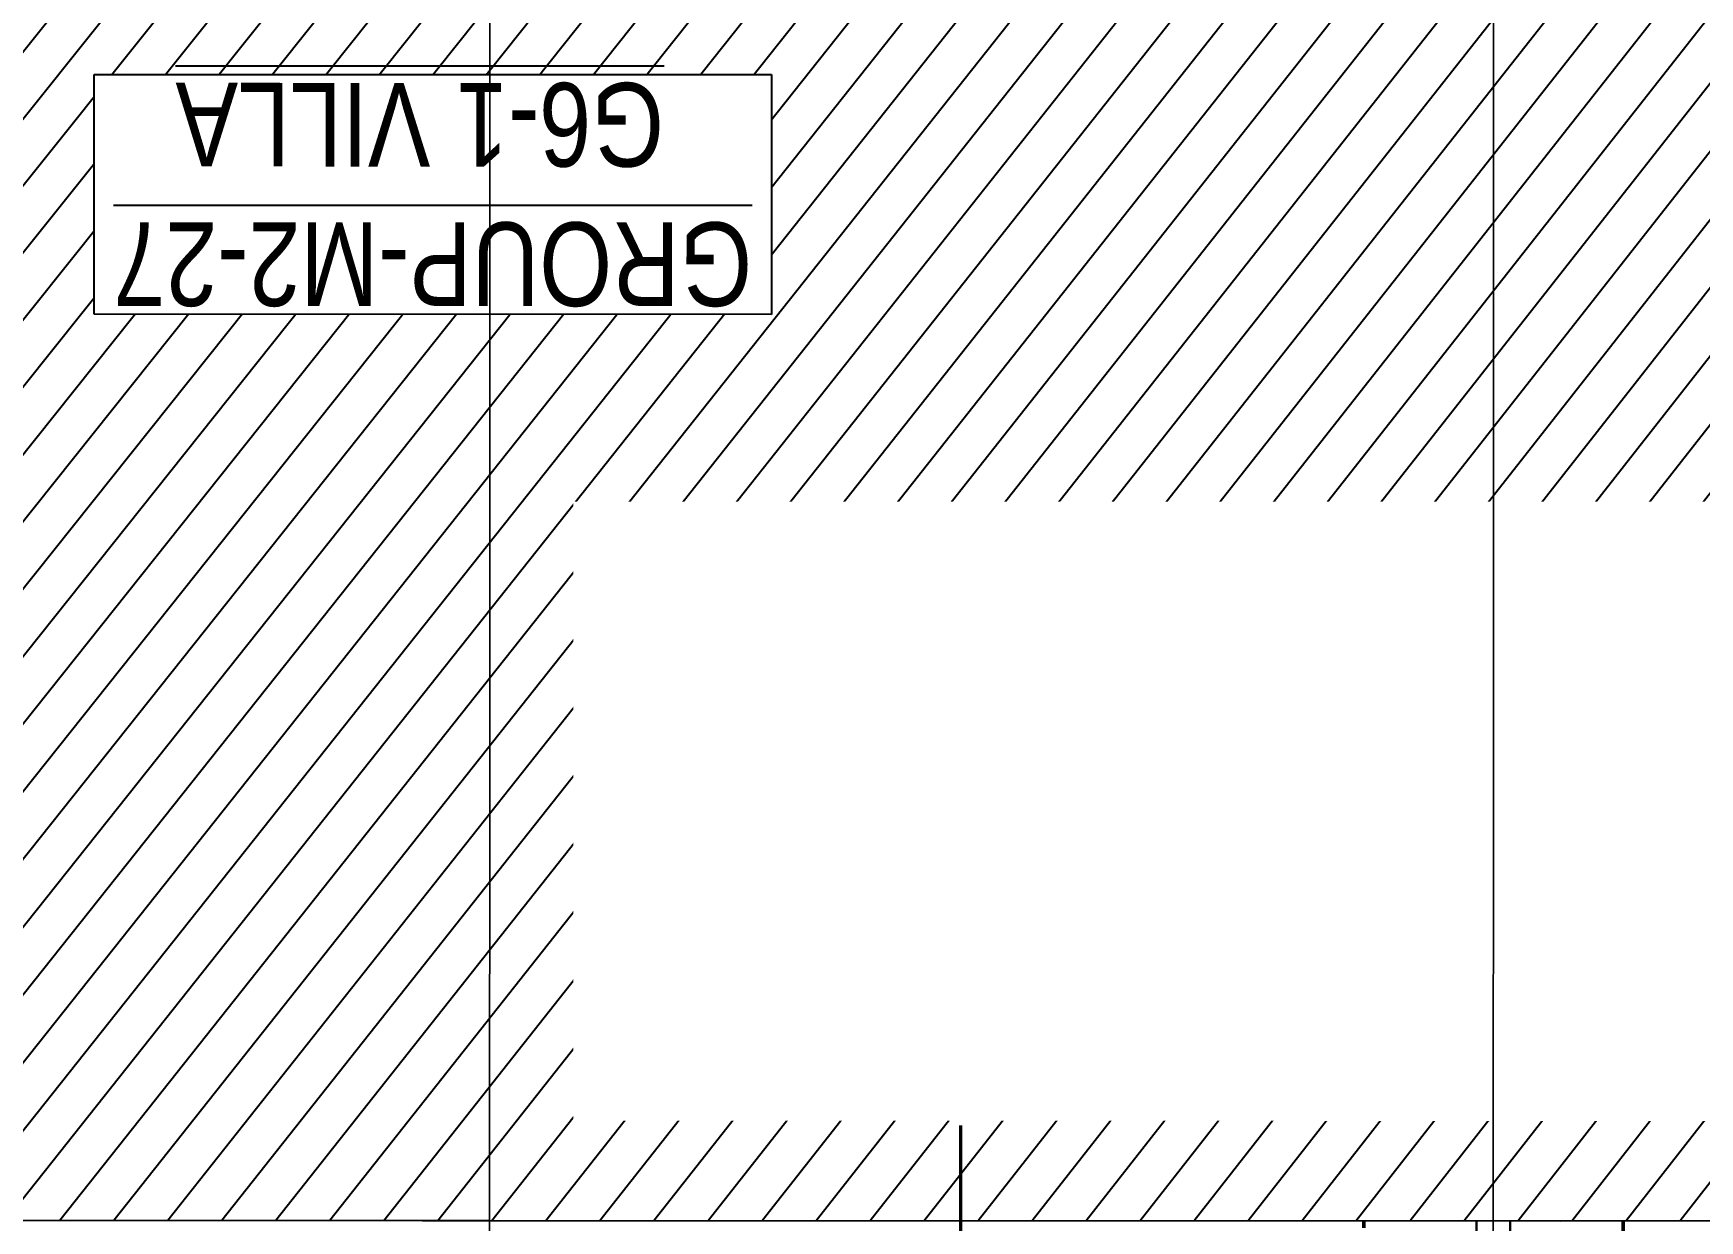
# Model space of a CAD drawing. Header units: centimetres. Extents: x -6122352 to 7132207, y -1694241 to 1947892.
# Drawn here: x 23496 to 33456, y -103927 to -96831 of the extents above; entities that cross this region are included whole.
import ezdxf
from ezdxf.xclip import XClip

# ---------------------------------------------------------------- set-up
doc = ezdxf.new("R2010")
doc.units = ezdxf.units.CM
doc.header["$MEASUREMENT"] = 0
doc.header["$XCLIPFRAME"] = 2
for name, pattern in [('DASHED2', [0.375, 0.25, -0.125]), ('XR-AR-MID-SETTING OUT FOR MASTER$0$23585-XR-AR-MID-GROUND FLOOR$0$23261-XR-AR-SI-GF$0$HIDDEN', [0.375, 0.25, -0.125]), ('XR-AR-MID-SETTING OUT FOR MASTER$0$23585-XR-AR-MID-GROUND FLOOR$0$945-4P-1-101-GROUND FLOOR PLAN$0$XR-MIDDLE-GROUND FLOOR PLAN$0$HIDDEN', [9.525, 6.35, -3.175])]:
    doc.linetypes.add(name, pattern=pattern)
for name, color, linetype in [('00-MI-DIM', 7, 'Continuous'), ('@MI-REF LAYER', 7, 'Continuous'), ('B_TH_4', 7, 'Continuous'), ('XR-AR-MID-SETTING OUT FOR MASTER$0$23585-XR-AR-MID-GROUND FLOOR$0$A-Flor-Hral', 3, 'Continuous'), ('XR-AR-MID-SETTING OUT FOR MASTER$0$23585-XR-AR-MID-GROUND FLOOR$0$A-Flor-Strs', 1, 'Continuous'), ('XR-AR-MID-SETTING OUT FOR MASTER$0$23585-XR-AR-MID-GROUND FLOOR$0$G-SHAD-20', 251, 'Continuous'), ('XR-AR-MID-SETTING OUT FOR MASTER$0$23585-XR-AR-MID-GROUND FLOOR$0$GS-HATCH-FLOOR TILE', 251, 'Continuous')]:
    doc.layers.add(name, color=color, linetype=linetype)
for name, color, linetype, lineweight in [('23585-XR-AR-DAMAC PLOT LIMITS$0$1-Mid units', 41, 'Continuous', 5), ('@ Foundations', 4, 'DASHED2', 50), ('A-ANNO-TEXT', 3, 'Continuous', 25), ('XR-AR-MID-SETTING OUT FOR MASTER$0$23585-XR-AR-MID-GROUND FLOOR$0$$A-GLAZ-WNDO', 232, 'Continuous', 9), ('XR-AR-MID-SETTING OUT FOR MASTER$0$23585-XR-AR-MID-GROUND FLOOR$0$$A-WALL', 1, 'Continuous', 5), ('XR-AR-MID-SETTING OUT FOR MASTER$0$23585-XR-AR-MID-GROUND FLOOR$0$A-EQUP-KITN-PLAN', 202, 'Continuous', 9), ('XR-AR-MID-SETTING OUT FOR MASTER$0$23585-XR-AR-MID-GROUND FLOOR$0$A-FLOR-OVHD', 9, 'XR-AR-MID-SETTING OUT FOR MASTER$0$23585-XR-AR-MID-GROUND FLOOR$0$23261-XR-AR-SI-GF$0$HIDDEN', 15), ('XR-AR-MID-SETTING OUT FOR MASTER$0$23585-XR-AR-MID-GROUND FLOOR$0$A-GLAZ-SILL', 8, 'Continuous', 5), ('XR-AR-MID-SETTING OUT FOR MASTER$0$23585-XR-AR-MID-GROUND FLOOR$0$A-GLAZ-WNDO', 232, 'Continuous', 9), ('XR-AR-MID-SETTING OUT FOR MASTER$0$23585-XR-AR-MID-GROUND FLOOR$0$A-WALL', 7, 'Continuous', 30), ('XR-AR-MID-SETTING OUT FOR MASTER$0$23585-XR-AR-MID-GROUND FLOOR$0$S-COLS', 51, 'Continuous', 40)]:
    doc.layers.add(name, color=color, linetype=linetype, lineweight=lineweight)
doc.styles.add('Xref group 33-41$0$1710 X BOUNDARY WALL OPTION 1$0$Ariel', font='arial.ttf', dxfattribs={"width": 0.8})

# ---------------------------------------------------------------- blocks, each defined once
blk = doc.blocks.new('23585-XR-AR-DAMAC PLOT LIMITS')
at = {"layer": '23585-XR-AR-DAMAC PLOT LIMITS$0$1-Mid units', "color": 251, "true_color": 0x636466}
for points in [[(496493.4411, 2768847.3577), (496475.7459, 2768863.5715), (496479.7993, 2768867.9951), (496497.4945, 2768851.7815), (496493.6437, 2768847.5789)], [(496489.3877, 2768842.9339), (496471.6925, 2768859.1475), (496475.7459, 2768863.5715), (496493.4411, 2768847.3577)], [(496489.3877, 2768842.9339), (496487.4607, 2768840.8311), (496485.3329, 2768838.5089), (496467.6391, 2768854.7239), (496471.6925, 2768859.1475)]]:
    blk.add_lwpolyline(points, close=True, dxfattribs=at)
blk = doc.blocks.new('A$Cf093b529')
at = {"layer": 'A-ANNO-TEXT'}
blk.add_blockref('23585-XR-AR-DAMAC PLOT LIMITS', (-495391.9901, -2768603.4419), dxfattribs=at)
blk = doc.blocks.new('XR-AR-MID-SETTING OUT FOR MASTER$0$23585-XR-AR-MID-GROUND FLOOR$0$945-4P-1-101-GROUND FLOOR PLAN$0$XR-MIDDLE-GROUND FLOOR PLAN$0$A$C446944C1')
at = {"layer": 'XR-AR-MID-SETTING OUT FOR MASTER$0$23585-XR-AR-MID-GROUND FLOOR$0$A-GLAZ-SILL', "color": 252}
blk.add_line((0, 0), (5.2, 0), dxfattribs=at)
for points in [[(2.2081, -0.0228), (2.2081, -0.1242), (2.0938, -0.0735), (2.2081, -0.0228)], [(2.9919, -0.0228), (2.9919, -0.1242), (3.1062, -0.0735), (2.9919, -0.0228)]]:
    blk.add_lwpolyline(points, dxfattribs=at)
at = {"layer": 'XR-AR-MID-SETTING OUT FOR MASTER$0$23585-XR-AR-MID-GROUND FLOOR$0$A-GLAZ-WNDO', "color": 252}
for p, q in [((5.2, 0.25), (0, 0.25)), ((0, 0.25), (0, 0)), ((0.05, 0.1), (0.05, 0.25)), ((1.285, 0.25), (1.285, 0.1)), ((1.335, 0.1), (1.335, 0.25)), ((3.865, 0.1), (3.865, 0.25)), ((3.915, 0.25), (3.915, 0.1)), ((5.15, 0.1), (5.15, 0.25)), ((5.2, 0.25), (5.2, 0)), ((0, 0.1), (2.6, 0.1)), ((5.2, 0.1), (2.6, 0.1))]:
    blk.add_line(p, q, dxfattribs=at)
for points in [[(1.285, 0.2), (0.05, 0.2)], [(3.915, 0.2), (5.15, 0.2)]]:
    blk.add_lwpolyline(points, dxfattribs=at)
for points in [[(1.225, 0.04), (1.305, 0.04), (1.305, 0.09), (1.225, 0.09)], [(2.52, 0.04), (1.305, 0.04), (1.305, 0.09), (2.52, 0.09)], [(2.6, 0.04), (2.52, 0.04), (2.52, 0.09), (2.6, 0.09)], [(2.6, 0.04), (2.68, 0.04), (2.68, 0.09), (2.6, 0.09)], [(2.68, 0.04), (3.895, 0.04), (3.895, 0.09), (2.68, 0.09)], [(3.975, 0.04), (3.895, 0.04), (3.895, 0.09), (3.975, 0.09)]]:
    blk.add_lwpolyline(points, close=True, dxfattribs=at)
blk = doc.blocks.new('XR-AR-MID-SETTING OUT FOR MASTER$0$23585-XR-AR-MID-GROUND FLOOR$0$945-4P-1-101-GROUND FLOOR PLAN$0$XR-MIDDLE-GROUND FLOOR PLAN$0$BREAK LINE1')
blk.add_lwpolyline([(648.2, -6.2, 0, 0, 0), (100.8, -6.2, 16.7, 16.7, 0), (38.3, -177.9, 16.7, 16.7, 0), (-86.7, 165.6, 16.7, 16.7, 0), (-149.2, -6.2, 0, 0, 0), (-912.1, -6.2, 0, 0, 0)], format="xyseb")
blk = doc.blocks.new('XR-AR-MID-SETTING OUT FOR MASTER$0$23585-XR-AR-MID-GROUND FLOOR$0$945-4P-1-101-GROUND FLOOR PLAN$0$XR-MIDDLE-GROUND FLOOR PLAN$0$WRFWF')
at = {"layer": 'XR-AR-MID-SETTING OUT FOR MASTER$0$23585-XR-AR-MID-GROUND FLOOR$0$A-FLOR-OVHD', "linetype": 'XR-AR-MID-SETTING OUT FOR MASTER$0$23585-XR-AR-MID-GROUND FLOOR$0$945-4P-1-101-GROUND FLOOR PLAN$0$XR-MIDDLE-GROUND FLOOR PLAN$0$HIDDEN', "ltscale": 0.1}
for p, q in [((9250, 14090), (9250, 9909.4)), ((10350, 14089.4), (9250, 14089.4)), ((10350, 13809.4), (9250, 13809.4)), ((10350, 13529.4), (9250, 13529.4)), ((10350, 13249.4), (9250, 13249.4)), ((10350, 12969.4), (9250, 12969.4)), ((10350, 12689.4), (9250, 12689.4)), ((10350, 12409.4), (9250, 12409.4)), ((10350, 12129.4), (9250, 12129.4)), ((10350, 11849.4), (9250, 11849.4)), ((10350, 11569.4), (9250, 11569.4)), ((10350, 11289.4), (9250, 11289.4)), ((10350, 11009.4), (9250, 11009.4)), ((10350, 11009.4), (10350, 9909.4)), ((10350, 9909.4), (9250, 9909.4))]:
    blk.add_line(p, q, dxfattribs=at)
blk.add_lwpolyline([(10350, 14370), (10350, 11009.4)], dxfattribs=at)
blk = doc.blocks.new('XR-AR-MID-SETTING OUT FOR MASTER$0$23585-XR-AR-MID-GROUND FLOOR$0$945-4P-1-101-GROUND FLOOR PLAN$0$XR-MIDDLE-GROUND FLOOR PLAN$0$ASDASDASD')
blk.add_wipeout([(-42428.5, 24502.3), (-42278.5, 24502.3), (-42278.5, 24052.3), (-42428.5, 24052.3)])
blk.add_hatch(color=256).paths.add_polyline_path([(-42428.5, 24502.3), (-42278.5, 24502.3), (-42428.5, 24052.3)])
for p, q in [((-42278.5, 24502.3), (-42428.5, 24502.3)), ((-42428.5, 24502.3), (-42428.5, 24052.3)), ((-42428.5, 24052.3), (-42278.5, 24502.3)), ((-42278.5, 24052.3), (-42278.5, 24502.3)), ((-42428.5, 24052.3), (-42278.5, 24052.3))]:
    blk.add_line(p, q)
blk = doc.blocks.new('XR-AR-MID-SETTING OUT FOR MASTER$0$23585-XR-AR-MID-GROUND FLOOR$0$A$C08698786')
at = {"layer": 'XR-AR-MID-SETTING OUT FOR MASTER$0$23585-XR-AR-MID-GROUND FLOOR$0$S-COLS', "color": 252, "lineweight": 30}
for points in [[(5900, 19472.7), (5900, 18772.7), (6100, 18772.7), (6100, 19472.7)], [(-100.1, 18727.6), (-100.1, 17727.6), (99.9, 17727.6), (99.9, 18727.6)], [(-100.1, 16144.6), (-100.1, 14944.6), (99.9, 14944.6), (99.9, 16144.6)], [(5900, 15688), (5900, 14688), (6100, 14688), (6100, 15688)]]:
    blk.add_lwpolyline(points, close=True, dxfattribs=at)
blk = doc.blocks.new('XR-AR-MID-SETTING OUT FOR MASTER')
blk.add_lwpolyline([(5900, 19472.7), (5900, 19702.7), (6100, 19702.7), (6100, 19472.8)])
at = {"layer": 'XR-AR-MID-SETTING OUT FOR MASTER$0$23585-XR-AR-MID-GROUND FLOOR$0$A-EQUP-KITN-PLAN', "color": 8}
for p, q in [((3900.1, 15202.7), (5500.1, 15202.7)), ((3900.1, 14952.7), (3900.1, 15202.7)), ((5500.1, 14952.7), (5500.1, 15202.7)), ((3500, 14252.7), (5300, 14252.7)), ((5300, 12102.7), (5300, 14252.7))]:
    blk.add_line(p, q, dxfattribs=at)
at = {"layer": 'XR-AR-MID-SETTING OUT FOR MASTER$0$23585-XR-AR-MID-GROUND FLOOR$0$A-Flor-Hral', "color": 8}
blk.add_lwpolyline([(100, 14902.7), (2090, 14902.7), (2090, 14852.7), (100, 14852.7)], dxfattribs=at)
at = {"layer": 'XR-AR-MID-SETTING OUT FOR MASTER$0$23585-XR-AR-MID-GROUND FLOOR$0$A-FLOR-OVHD', "color": 8, "linetype": 'XR-AR-MID-SETTING OUT FOR MASTER$0$23585-XR-AR-MID-GROUND FLOOR$0$23261-XR-AR-SI-GF$0$HIDDEN', "ltscale": 5}
for p, q in [((5500, 14952.7), (3900, 14952.7)), ((3900.1, 14852.7), (5500.1, 14852.7)), ((5579.9, 12102.7), (5579.9, 14852.7)), ((3400, 14152.7), (3400, 12202.7)), ((3500.1, 12202.7), (3500.1, 14152.7))]:
    blk.add_line(p, q, dxfattribs=at)
at = {"layer": 'XR-AR-MID-SETTING OUT FOR MASTER$0$23585-XR-AR-MID-GROUND FLOOR$0$A-Flor-Strs', "color": 8}
for p, q in [((2040, 14952.7), (100, 14952.7)), ((1200, 14952.7), (1200, 14902.7)), ((1480, 14952.7), (1480, 14902.7)), ((1760, 14952.7), (1760, 14902.7)), ((2040, 14952.7), (2040, 14902.7)), ((1200, 14852.7), (1200, 13952.7)), ((1480, 14852.7), (1480, 13952.7)), ((1760, 14852.7), (1760, 13952.7)), ((2040, 14852.7), (2040, 13952.7)), ((1100, 13852.7), (100, 13852.7)), ((1200, 13852.7), (1200, 13573.2)), ((1480, 13902.7), (1480, 13852.7)), ((1760, 13902.7), (1760, 13852.7)), ((2040, 13902.7), (2040, 13852.7)), ((1100, 13572.7), (100, 13572.7)), ((1200, 13572.7), (1150, 13572.7))]:
    blk.add_line(p, q, dxfattribs=at)
blk.add_lwpolyline([(1200, 13902.7), (1200, 13852.7), (1150, 13852.7)], dxfattribs=at)
at = {"layer": 'XR-AR-MID-SETTING OUT FOR MASTER$0$23585-XR-AR-MID-GROUND FLOOR$0$A-Flor-Strs', "color": 8, "const_width": 15}
blk.add_lwpolyline([(455.2, 13685.2), (650, 13572.7), (844.9, 13685.2)], dxfattribs=at)
at = {"layer": 'XR-AR-MID-SETTING OUT FOR MASTER$0$23585-XR-AR-MID-GROUND FLOOR$0$A-Flor-Strs', "color": 8}
blk.add_circle((2040, 14402.7), 45, dxfattribs=at)
at = {"layer": 'XR-AR-MID-SETTING OUT FOR MASTER$0$23585-XR-AR-MID-GROUND FLOOR$0$A-WALL', "color": 8}
for points in [[(100, 19472.7), (400, 19472.7), (400, 19222.7), (100, 19222.7)], [(5900, 19472.7), (6100, 19472.7), (6100, 5500.2), (5900, 5500.2), (5900, 14852.7), (5500.1, 14852.7), (5500.1, 14952.7), (5900, 14952.7)], [(5600, 19472.7), (5900, 19472.7), (5900, 19222.7), (5600, 19222.7)], [(3900, 14852.7), (3900, 14952.7), (3400, 14952.7), (3400, 14152.7), (3500, 14152.7), (3500, 14852.7)], [(1950, 13202.6), (2000, 13202.6), (2000, 13652.6), (1950, 13652.6)]]:
    blk.add_lwpolyline(points, close=True, dxfattribs=at)
blk.add_lwpolyline([(3500, 14852.7), (3400, 14852.7)], dxfattribs=at)
at = {"layer": 'XR-AR-MID-SETTING OUT FOR MASTER$0$23585-XR-AR-MID-GROUND FLOOR$0$$A-GLAZ-WNDO', "color": 8, "xscale": -1000, "yscale": 1000, "zscale": 1000}
blk.add_blockref('XR-AR-MID-SETTING OUT FOR MASTER$0$23585-XR-AR-MID-GROUND FLOOR$0$945-4P-1-101-GROUND FLOOR PLAN$0$XR-MIDDLE-GROUND FLOOR PLAN$0$A$C446944C1', (5600, 19222.7), dxfattribs=at)
at = {"layer": 'XR-AR-MID-SETTING OUT FOR MASTER$0$23585-XR-AR-MID-GROUND FLOOR$0$$A-WALL', "color": 8}
blk.add_blockref('XR-AR-MID-SETTING OUT FOR MASTER$0$23585-XR-AR-MID-GROUND FLOOR$0$945-4P-1-101-GROUND FLOOR PLAN$0$XR-MIDDLE-GROUND FLOOR PLAN$0$WRFWF', (-9150, -796.8), dxfattribs=at)
at = {"layer": 'XR-AR-MID-SETTING OUT FOR MASTER$0$23585-XR-AR-MID-GROUND FLOOR$0$A-FLOR-OVHD', "color": 8, "linetype": 'XR-AR-MID-SETTING OUT FOR MASTER$0$23585-XR-AR-MID-GROUND FLOOR$0$23261-XR-AR-SI-GF$0$HIDDEN', "ltscale": 5, "xscale": -0.9999999999999997, "rotation": 194.2810957359752}
blk.add_blockref('XR-AR-MID-SETTING OUT FOR MASTER$0$23585-XR-AR-MID-GROUND FLOOR$0$945-4P-1-101-GROUND FLOOR PLAN$0$XR-MIDDLE-GROUND FLOOR PLAN$0$BREAK LINE1', (675, 13433.2), dxfattribs=at)
at = {"layer": 'XR-AR-MID-SETTING OUT FOR MASTER$0$23585-XR-AR-MID-GROUND FLOOR$0$G-SHAD-20', "color": 8}
blk.add_blockref('XR-AR-MID-SETTING OUT FOR MASTER$0$23585-XR-AR-MID-GROUND FLOOR$0$945-4P-1-101-GROUND FLOOR PLAN$0$XR-MIDDLE-GROUND FLOOR PLAN$0$ASDASDASD', (44478.5, -10849.7), dxfattribs=at)
at = {"layer": 'XR-AR-MID-SETTING OUT FOR MASTER$0$23585-XR-AR-MID-GROUND FLOOR$0$A-Flor-Hral', "color": 8}
blk.add_lwpolyline([(1150, 13560.5), (1150, 13902.7), (2090, 13902.7), (2090, 13952.7), (1100, 13952.7), (1100, 13547.8)], dxfattribs=at)
at = {"layer": 'XR-AR-MID-SETTING OUT FOR MASTER$0$23585-XR-AR-MID-GROUND FLOOR$0$A-Flor-Strs', "color": 8}
blk.add_lwpolyline([(650, 13572.7), (650, 14402.7), (2040, 14402.7)], dxfattribs=at)
at = {"layer": 'XR-AR-MID-SETTING OUT FOR MASTER$0$23585-XR-AR-MID-GROUND FLOOR$0$A-WALL', "color": 8}
for points in [[(100, 19472.7), (-100, 19472.7), (-100, 5500), (100, 5500), (100, 8850.1), (1100, 8850.1), (1100, 8950.1), (100, 8950.1), (100, 10950), (2100, 10950), (2100, 9950.1), (2200, 9950.1), (2200.1, 11150), (2100.1, 11150), (2100, 11050), (100, 11050)], [(2200, 13652.6), (2200, 13652.6), (2200, 13852.6), (1200, 13852.7), (1200, 13752.7), (1850, 13752.6), (1850, 13102.6), (2100.1, 13102.6), (2100.1, 12652.6), (1950, 12652.6), (1950, 12552.4), (2100.1, 12552.4), (2100, 12050), (2200, 12050), (2200, 13202.6), (2050, 13202.6), (2050, 13652.6), (2200, 13652.6)]]:
    blk.add_lwpolyline(points, close=True, dxfattribs=at)
at = {"layer": 'XR-AR-MID-SETTING OUT FOR MASTER$0$23585-XR-AR-MID-GROUND FLOOR$0$GS-HATCH-FLOOR TILE', "color": 8}
blk.add_blockref('XR-AR-MID-SETTING OUT FOR MASTER$0$23585-XR-AR-MID-GROUND FLOOR$0$A$C08698786', (0, 0), dxfattribs=at)
blk = doc.blocks.new('MID UNIT')
at = {"xscale": 0.001, "yscale": 0.001, "zscale": 0.001}
blk.add_blockref('XR-AR-MID-SETTING OUT FOR MASTER', (0, 0), dxfattribs=at)
blk = doc.blocks.new('TH_4')
blk.add_blockref('MID UNIT', (495802.3054, 2769130.5141))
at = {"xscale": -1}
blk.add_blockref('MID UNIT', (495814.3054, 2769130.5141), dxfattribs=at)
blk.add_blockref('MID UNIT', (495814.3054, 2769130.5141))
blk = doc.blocks.new('A$C780da55d')
at = {"layer": 'B_TH_4', "xscale": 1.000039159572381, "yscale": 1.000039159572381, "zscale": 1.000039159572381}
blk.add_blockref('TH_4', (-495814.0705, -2769239.3021), dxfattribs=at)
blk = doc.blocks.new('23585-XR-AR-MALDIVE-2$0$TH_4')
blk.add_blockref('A$C780da55d', (495794.6554, 2769130.8641))
at = {"layer": '@ Foundations', "linetype": 'DASHED2', "ltscale": 0.25}
for points in [[(495807.5304, 2769148.5624), (495809.0804, 2769148.5624), (495809.0804, 2769150.6124), (495807.5304, 2769150.6124)], [(495813.2805, 2769147.5673), (495815.3305, 2769147.5673), (495815.3305, 2769149.9173), (495813.2805, 2769149.9173)], [(495812.9555, 2769144.7101), (495815.6555, 2769144.7101), (495815.6555, 2769147.2101), (495812.9555, 2769147.2101)], [(495807.3304, 2769144.4328), (495809.2804, 2769144.4328), (495809.2804, 2769146.9828), (495807.3304, 2769146.9828)]]:
    blk.add_lwpolyline(points, close=True, dxfattribs=at)
blk = doc.blocks.new('M3 REF WITH TABLES')
at = {"color": 10}
blk.add_lwpolyline([(6.0853, -1.5001), (16.6069, -11.1459), (20.8293, -6.5376), (20.6076, -6.3346), (36.687, 11.2142), (36.9087, 11.0107), (41.1306, 15.6194), (30.609, 25.2646), (6.0853, -1.5001)], close=True, dxfattribs=at)
at = {"color": 1, "const_width": 0.02}
blk.add_lwpolyline([(30.2053, -2.5257), (30.1517, 0.9204), (32.1257, 3.0752), (30.1309, 4.9006), (32.1257, 3.0752), (42.3172, 14.198), (46.2184, 14.9529)], dxfattribs=at)

msp = doc.modelspace()

# ---------------------------------------------------------------- block references
at = {"layer": '@MI-REF LAYER'}
ref = msp.add_blockref('23585-XR-AR-MALDIVE-2$0$TH_4', (496316062.77904, 2768960875.36413), dxfattribs=dict(at, xscale=1000, yscale=1000, zscale=1000, rotation=179.9901606865016))
XClip(ref).set_block_clipping_path([(495793.2153179883, 2769130.5144247264), (495835.2581406492, 2769130.5140801282), (495835.2576190941, 2769154.3133947467), (495826.3056662926, 2769154.3141869735), (495820.3073401563, 2769154.3142064768), (495816.957702864, 2769154.3142027529), (495816.9477785914, 2769154.4542111102), (495814.3055212521, 2769154.4543746579), (495808.0010207752, 2769154.4543374204), (495802.3655115841, 2769154.4543353911), (495802.0106194327, 2769154.4543344257), (495796.0105614755, 2769154.4543345426), (495793.21559742, 2769154.4543973496)])

# ---------------------------------------------------------------- next in the draw order: linework, layer by layer
at = {"layer": '@MI-REF LAYER', "color": 10}
msp.add_lwpolyline([(8077.60119, -89949.46316), (8071.31987, -104223.39895), (14321.56537, -104224.47229), (14321.48235, -103923.84264), (38122.91575, -103927.93002), (38122.63231, -104228.79447), (44372.80351, -104229.16823), (44378.58971, -89955.62775), (8077.60119, -89949.46316)], close=True, dxfattribs=at)

# ---------------------------------------------------------------- next in the draw order: wipeouts: each hides what was drawn before it
msp.add_wipeout([(44374.93305, -89955.73267), (8073.94462, -89949.05767), (8071.31987, -104223.39895), (14321.56537, -104224.47229), (14321.48235, -103923.84264), (38122.91575, -103927.93002), (38122.63231, -104228.79447), (44372.8035, -104229.25161)]).dxf.layer = '@MI-REF LAYER'

# ---------------------------------------------------------------- next in the draw order: hatches: boundary and pattern name
at = {"layer": '@MI-REF LAYER'}
h = msp.add_hatch(dxfattribs=at)
h.set_pattern_fill('ANSI31', color=256, scale=1999.999998, angle=6.723013783)
h.set_pattern_definition([(51.723013783, (-2377465064.07, -1504100465.48), (-196.256312738, 154.865940781), [])])
h.paths.add_polyline_path([(38124.31895, -103926.31666), (38122.72947, -104228.55963), (44372.8035, -104229.27936), (44374.93305, -89955.73833), (8073.94453, -89949.57374), (8071.31987, -104223.4046), (14319.99916, -104224.50004), (14320.25283, -103923.85646)])

# ---------------------------------------------------------------- next in the draw order: linework, layer by layer
at = {"layer": '@MI-REF LAYER', "color": 1, "const_width": 20}
msp.add_lwpolyline([(23612.9289, -108428.7147), (26117.91185, -106061.54104), (29040.28119, -106061.7329), (29038.93841, -103357.72806), (29040.28119, -106061.7329), (44126.08545, -106064.279), (47317.80025, -108431.24881)], dxfattribs=at)

# ---------------------------------------------------------------- next in the draw order: texts
at = {"layer": '00-MI-DIM', "color": 3, "insert": (27857.50354, -98460.89387), "char_height": 500, "width": 3948.5325215, "attachment_point": 1, "rotation": 179.988927336, "style": 'Xref group 33-41$0$1710 X BOUNDARY WALL OPTION 1$0$Ariel', "bg_fill": 19, "box_fill_scale": 1.1, "bg_fill_color": 256, "bg_fill_transparency": 0}
msp.add_mtext('\\pxqc;{\\LGROUP-M2-27  G6-1 VILLA}', dxfattribs=at)

# ---------------------------------------------------------------- next in the draw order: wipeouts: each hides what was drawn before it
msp.add_wipeout([(33692.16736, -103330.79613), (26722.68045, -103329.58832), (26723.32166, -99629.58837), (33692.80857, -99630.79618)]).dxf.layer = '@MI-REF LAYER'

# ---------------------------------------------------------------- next in the draw order: block references
at = {"layer": '@MI-REF LAYER', "xscale": 1000, "yscale": 1000, "zscale": 1000}
for name, p, rotation in [('A$Cf093b529', (-891608.73293, 539022.72011), 312.4882903633292), ('M3 REF WITH TABLES', (5073.57098, -84448.84299), 312.4882889992022)]:
    msp.add_blockref(name, p, dxfattribs=dict(at, rotation=rotation))

doc.saveas('drawing.dxf')
